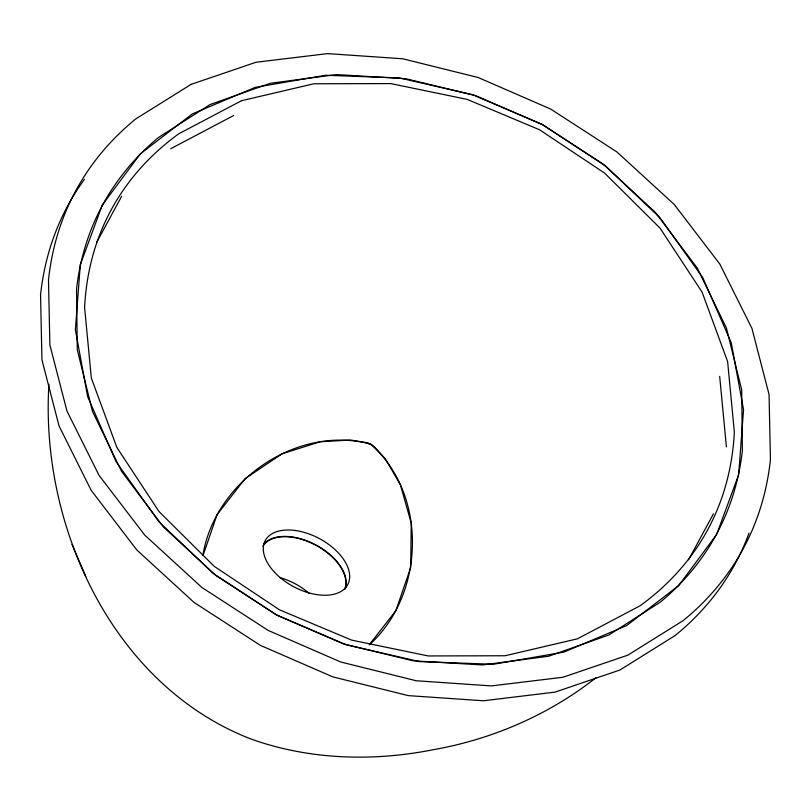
<?xml version="1.0" encoding="UTF-8"?>
<svg xmlns="http://www.w3.org/2000/svg" width="811" height="811" viewBox="0 0 811 811"><rect width="100%" height="100%" fill="white"/><g stroke="black" fill="none" stroke-linecap="round" stroke-linejoin="round"><path stroke-width="1.22" d="M48.924 384.242C40.023 526.126 112.638 685.417 250.944 738.993C309.092 759.856 372.999 761.732 433.216 749.709C492.176 739.379 548.865 714.775 595.973 677.753M202.841 555.494C214.895 481.095 297.221 424.143 370.657 444.154C427.579 493.919 425.238 593.358 370.262 644.005M203.034 555.555L217.074 514.64L245.175 478.591L282.035 453.825L320.203 441.762L350.605 440.028L366.663 442.654L370.657 444.154L374.135 446.658L385.144 458.56L400.401 484.796L411.248 523.156L410.731 567.426L395.91 610.602L369.289 644.765M96.732 242.276L121.64 196.292M688.539 559.823L713.447 513.839M170.715 148.717L233.578 115.567M366.663 442.654L371.691 444.793M71.997 544.434L85.804 576.499M719.681 376.405L726.403 446.891M84.445 179.322A673.475 393 28.1 0 0 40.55 294.91L41.949 359.922L59.071 426.018L91.156 490.3L136.806 549.97L194.032 602.411L260.321 645.333L332.784 676.861L408.247 695.615L483.417 700.775L555.008 692.128L619.898 670.028L675.239 635.469A673.475 393 28.1 0 0 748.999 533.131M263.91 543.978A46.764 27.29 28.1 0 1 316.969 545.529A46.764 27.29 28.1 0 1 345.253 588.968M262.855 546.127A46.318 27.027 28.1 0 1 315.043 544.789A46.318 27.027 28.1 0 1 344.847 588.786M279.856 577.594A46.318 27.027 28.1 0 1 309.103 593.287M80.309 264.67L75.382 329.753L87.649 396.67L116.135 461.804L158.905 521.716L213.313 573.458L276.632 615.012L343.337 643.883L412.941 660.783L482.393 664.959L548.652 656.241L608.828 634.993L660.296 602.157A647.553 377.875 28.1 0 0 742.389 450.592L741.67 389.756L726.423 328.039L697.328 268.147L655.653 212.705L603.212 164.116L542.306 124.519L475.601 95.647L405.997 78.748L336.545 74.571L270.286 83.29L210.11 104.538L158.642 137.373A647.553 377.875 28.1 0 0 76.548 288.939L77.268 349.774L92.515 411.491L121.609 471.384L163.285 526.826L215.726 575.415L276.632 615.012L346.307 644.816L419.642 661.614L493.433 664.26L563.757 652.145L626.67 625.555L678.594 585.694L716.6 534.561L738.628 474.851L743.555 409.778L731.289 342.85L702.802 277.717L660.032 217.814L605.624 166.073L542.306 124.519L472.631 94.715L399.296 77.917L325.505 75.271L255.171 87.385L192.258 113.966L140.344 153.837L102.338 204.97L80.309 264.67M191.102 84.364L135.761 118.923A673.475 393 28.1 0 0 48.488 280.048L49.887 345.06L67.009 411.157L99.094 475.439L144.743 535.108L201.969 587.539L268.259 630.461L340.721 661.989L416.185 680.753L491.354 685.913L562.946 677.256L627.836 655.166L683.176 620.608A673.475 393 28.1 0 0 770.45 459.482L769.051 394.47L751.929 328.374L719.844 264.092L674.194 204.423L616.968 151.981L550.679 109.059L478.216 77.532L402.753 58.777L327.583 53.617L255.992 62.265L191.102 84.364M241.516 100.706L178.653 133.856A630.553 367.961 28.1 0 0 84.597 307.511L91.319 377.987L116.865 447.439L158.956 511.467L214.256 566.382L279.45 609.801L351.731 640.143L428.218 655.947L505.091 655.754L577.422 638.825L640.284 605.675A630.553 367.961 28.1 0 0 734.34 432.02L727.619 361.544L702.073 292.092L659.982 228.063L604.682 173.149L539.487 129.73L467.207 99.388L390.72 83.584L313.847 83.776L241.516 100.706M274.635 572.353A46.764 27.29 28.1 0 0 347.696 584.731A46.764 27.29 28.1 0 0 297.14 530.789A46.764 27.29 28.1 0 0 274.635 572.353"/></g></svg>
